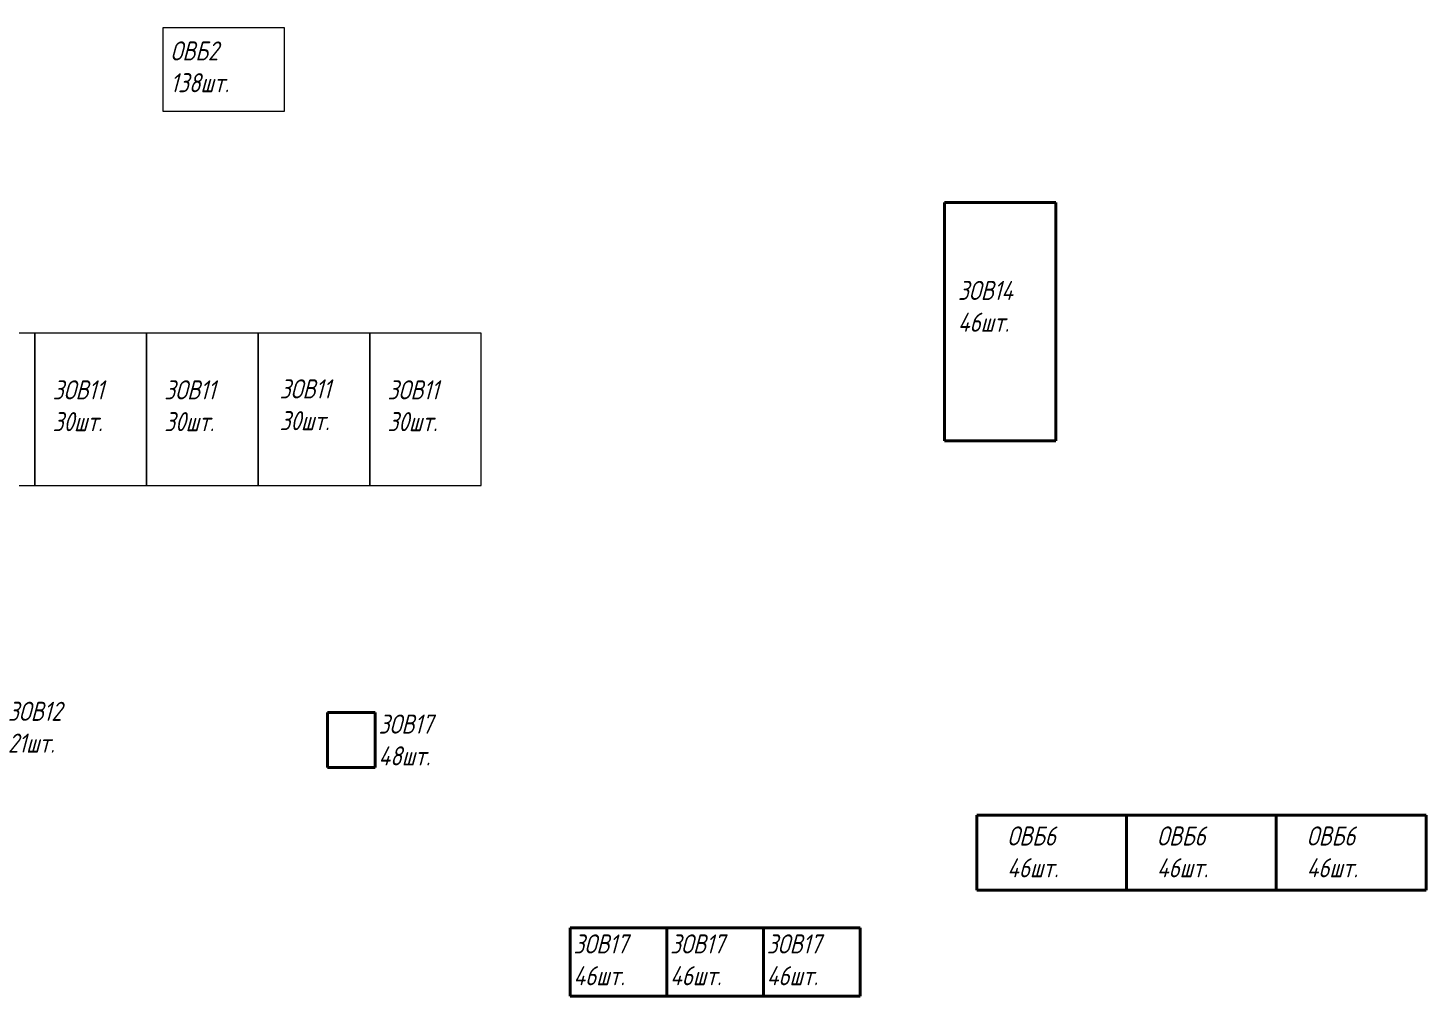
# Model space of a CAD drawing. Header units: millimetres. Extents: x -80926 to 207199, y -554506 to -32322.
# Drawn here: x 110599 to 131142, y -408295 to -394073 of the extents above; entities that cross this region are included whole.
import ezdxf

# ---------------------------------------------------------------- set-up
doc = ezdxf.new("R2010")
doc.units = ezdxf.units.MM
doc.layers.add('DIM', color=5, linetype='Continuous', lineweight=15)
doc.layers.add('KORP', color=200, linetype='Continuous', lineweight=40)
doc.styles.add('GOST 2.304', font='CS_Gost2304.shx', dxfattribs={"oblique": 15})

msp = doc.modelspace()

# ---------------------------------------------------------------- linework, layer by layer
at = {"layer": 'DIM', "ltscale": 20}
for points in [[(114370.3837, -394073.3934), (112580.3837, -394073.3934), (112580.3837, -395293.3934), (114370.3837, -395293.3934)], [(110700.7065, -398556.9817), (109060.7065, -398556.9817), (109060.7065, -400796.9817), (110700.7065, -400796.9817)], [(112340.7065, -398556.9817), (110700.7065, -398556.9817), (110700.7065, -400796.9817), (112340.7065, -400796.9817)], [(113980.7065, -398556.9817), (112340.7065, -398556.9817), (112340.7065, -400796.9817), (113980.7065, -400796.9817)], [(115620.7065, -398556.9817), (113980.7065, -398556.9817), (113980.7065, -400796.9817), (115620.7065, -400796.9817)], [(117260.7065, -398556.9817), (115620.7065, -398556.9817), (115620.7065, -400796.9817), (117260.7065, -400796.9817)]]:
    msp.add_lwpolyline(points, close=True, dxfattribs=at)
at = {"layer": 'KORP', "ltscale": 20}
for p, q in [((125704.1617, -396639.7196), (124064.1617, -396639.7196)), ((124064.1617, -396639.7196), (124064.1617, -400139.7196)), ((125704.1617, -400139.7196), (125704.1617, -396639.7196)), ((124064.1617, -400139.7196), (125704.1617, -400139.7196)), ((114998.6974, -404129.4378), (115698.6974, -404129.4378)), ((114998.6974, -404939.4378), (114998.6974, -404129.4378)), ((115698.6974, -404129.4378), (115698.6974, -404939.4378)), ((115698.6974, -404939.4378), (114998.6974, -404939.4378)), ((124541.9242, -405639.8233), (126741.9242, -405639.8233)), ((124541.9242, -406739.8233), (124541.9242, -405639.8233)), ((126741.9242, -405639.8233), (126741.9242, -406739.8233)), ((126741.9242, -405639.8233), (128941.9242, -405639.8233)), ((126741.9242, -406739.8233), (126741.9242, -405639.8233)), ((128941.9242, -405639.8233), (128941.9242, -406739.8233)), ((128941.9242, -405639.8233), (131141.9242, -405639.8233)), ((128941.9242, -406739.8233), (128941.9242, -405639.8233)), ((131141.9242, -405639.8233), (131141.9242, -406739.8233)), ((126741.9242, -406739.8233), (124541.9242, -406739.8233)), ((128941.9242, -406739.8233), (126741.9242, -406739.8233)), ((131141.9242, -406739.8233), (128941.9242, -406739.8233)), ((119985.2452, -407294.5674), (118565.2452, -407294.5674)), ((118565.2452, -407294.5674), (118565.2452, -408294.5674)), ((119985.2452, -408294.5674), (119985.2452, -407294.5674)), ((121405.2452, -407294.5674), (119985.2452, -407294.5674)), ((119985.2452, -407294.5674), (119985.2452, -408294.5674)), ((121405.2452, -408294.5674), (121405.2452, -407294.5674)), ((122825.2452, -407294.5674), (121405.2452, -407294.5674)), ((121405.2452, -407294.5674), (121405.2452, -408294.5674)), ((122825.2452, -408294.5674), (122825.2452, -407294.5674)), ((118565.2452, -408294.5674), (119985.2452, -408294.5674)), ((119985.2452, -408294.5674), (121405.2452, -408294.5674)), ((121405.2452, -408294.5674), (122825.2452, -408294.5674))]:
    msp.add_line(p, q, dxfattribs=at)

# ---------------------------------------------------------------- texts
at = {"layer": 'KORP', "char_height": 280, "width": 3856.40252, "attachment_point": 1, "style": 'GOST 2.304'}
for s, insert in [('ОВБ2 \\P138шт.', (112691.8049, -394271.2199)), ('3ОВ14 \\P46шт.', (124263.6333, -397789.3173)), ('3ОВ11 \\P30шт.', (110962.6372, -399249.94)), ('3ОВ11 \\P30шт.', (112602.6372, -399249.94)), ('3ОВ11 \\P30шт.', (114297.5225, -399235.8085)), ('3ОВ11 \\P30шт.', (115882.6372, -399249.94)), ('3ОВ12 \\P21шт.', (110304.513, -403972.0898)), ('3ОВ17 \\P48шт.', (115750.8945, -404159.939)), ('ОВБ6\\P46шт.', (124988.1829, -405803.5452)), ('ОВБ6\\P46шт.', (127188.1829, -405803.5452)), ('ОВБ6\\P46шт.', (129388.1829, -405803.5452)), ('3ОВ17 \\P46шт.', (118615.1198, -407389.2705)), ('3ОВ17 \\P46шт.', (120035.1198, -407389.2705)), ('3ОВ17 \\P46шт.', (121455.1198, -407389.2705))]:
    msp.add_mtext(s, dxfattribs=dict(at, insert=insert))

doc.saveas('drawing.dxf')
